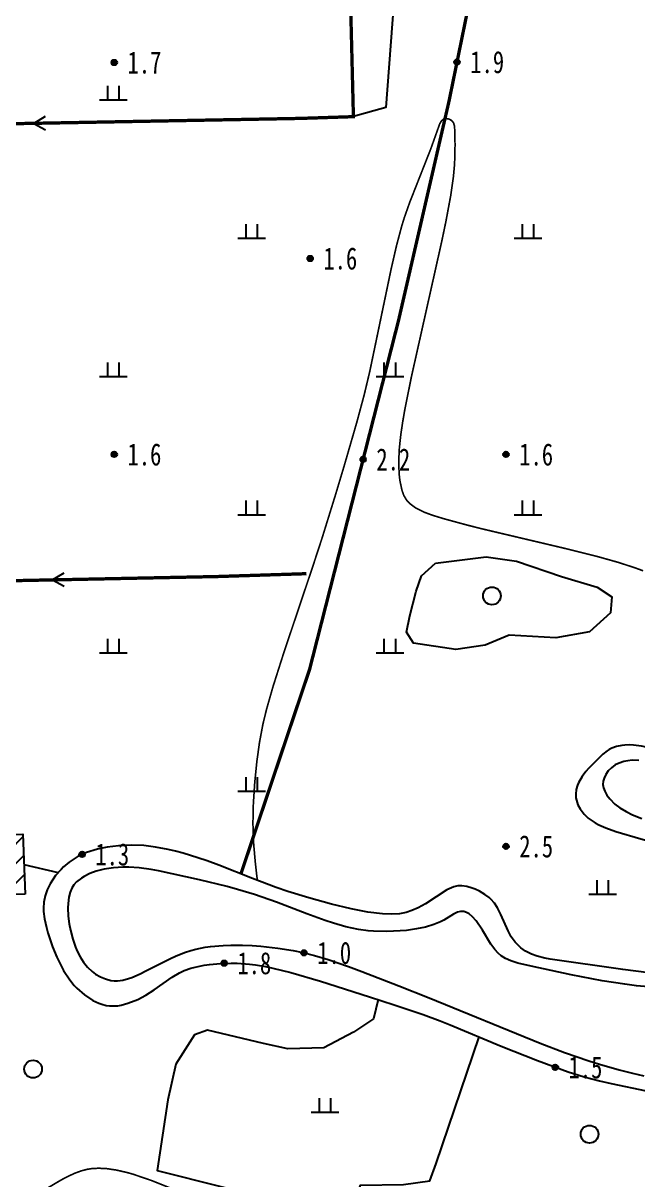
# Model space of a CAD drawing. Header units: metres. Extents: x 494039 to 619385, y 3351420 to 3402703.
# Drawn here: x 587363.4 to 587474.6, y 3393988.5 to 3394197.6 of the extents above; entities that cross this region are included whole.
import ezdxf
from ezdxf.enums import TextEntityAlignment as Align

# ---------------------------------------------------------------- set-up
doc = ezdxf.new("R2010")
doc.units = ezdxf.units.M
for name, pattern in [('4430', [0]), ('8521', [0]), ('9610', [0])]:
    doc.linetypes.add(name, pattern=pattern)
for name, color, linetype in [('210100', 130, 'Continuous'), ('220200', 130, 'Continuous'), ('261301', 141, 'Continuous'), ('310300', 8, 'Continuous'), ('440300', 8, '4430'), ('720100', 8, 'Continuous'), ('760201', 8, '8521'), ('810100', 8, '9610'), ('810302', 8, 'Continuous'), ('810501', 8, 'Continuous')]:
    doc.layers.add(name, color=color, linetype=linetype)
doc.layers.add('710101', color=8, linetype='Continuous', lineweight=0)

# ---------------------------------------------------------------- blocks, each defined once
blk = doc.blocks.new('gu')
at = {"flags": 128}
for points in [[(3.75, 0), (-3.75, 0)], [(2.71, -0.6), (3.75, 0), (3.75, 0), (2.71, 0.6)]]:
    blk.add_lwpolyline(points, dxfattribs=at)
blk = doc.blocks.new('p_point')
for radius in [0.25, 0.2, 0.15, 0.1, 0.05]:
    blk.add_circle((0, 0), radius)
blk.add_point((0, 0))
blk = doc.blocks.new('vm')
at = {"linetype": 'Continuous'}
for p, q in [((-0.5, 0), (-0.5, 1.3)), ((0.5, 1.3), (0.5, 0)), ((1.25, 0), (-1.25, 0))]:
    blk.add_line(p, q, dxfattribs=at)
blk = doc.blocks.new('v1')
blk.add_circle((0, 0), 0.8)
blk = doc.blocks.new('1-3&1-4')
at = {"layer": '310300', "linetype": 'Continuous'}
h = blk.add_hatch(dxfattribs=at)
h.set_pattern_fill('ANSI31', color=8, scale=20, style=0)
h.set_pattern_definition([(45, (0, 0), (-1.767766953, 1.767766953), [])])
h.paths.add_polyline_path([(587363.7759, 3394040.2014), (587321.7997, 3394038.6774), (587321.342, 3394051.283), (587337.6712, 3394051.8758), (587337.7351, 3394050.1152), (587363.3821, 3394051.0464)])
at = {"layer": '210100', "color": 141, "linetype": 'Continuous', "flags": 128}
for points in [[(587474.8006, 3394064.361), (587473.6097, 3394064.3838), (587472.8188, 3394064.31), (587472.0719, 3394064.1616), (587471.2388, 3394063.8847), (587470.5351, 3394063.5299), (587469.8446, 3394063.0291), (587469.2749, 3394062.4562), (587468.8053, 3394061.8056), (587468.4957, 3394061.1744), (587468.3318, 3394060.5922), (587468.2917, 3394060.0237), (587468.3934, 3394059.3944), (587468.624, 3394058.7804), (587469.0137, 3394058.0973), (587469.5263, 3394057.4201), (587470.4719, 3394056.4701), (587471.3443, 3394055.7984), (587472.4714, 3394055.1076), (587473.6669, 3394054.5172), (587475.3379, 3394053.8476)], [(587477.9111, 3394023.3067), (587474.3702, 3394023.613), (587472.2406, 3394023.8793), (587468.1373, 3394024.5366), (587462.5454, 3394025.6038), (587455.3015, 3394027.1346), (587452.885, 3394027.7212), (587451.6241, 3394028.1379), (587450.6698, 3394028.5657), (587449.9044, 3394029.0337), (587449.3411, 3394029.4998), (587448.7338, 3394030.1604), (587448.0423, 3394031.1246), (587446.5143, 3394033.6778), (587445.36, 3394035.3531), (587444.7092, 3394036.0886), (587444.1277, 3394036.5914), (587443.6419, 3394036.8848), (587443.1413, 3394037.0521), (587442.5631, 3394037.0571), (587442.0165, 3394036.899), (587441.2943, 3394036.5347), (587439.5076, 3394035.4609), (587438.9033, 3394035.1618), (587437.6871, 3394034.6667), (587436.212, 3394034.2215), (587434.5905, 3394033.8794), (587432.7895, 3394033.6289), (587431.6075, 3394033.522), (587429.2218, 3394033.4268), (587426.8307, 3394033.49), (587425.8394, 3394033.5674), (587424.0719, 3394033.7949), (587421.7928, 3394034.2788), (587419.5526, 3394034.9197), (587418.0738, 3394035.4062), (587414.7713, 3394036.6059), (587409.2859, 3394038.7081), (587405.2883, 3394040.1168), (587402.1912, 3394041.0394), (587400.319, 3394041.5443), (587395.3056, 3394042.7814), (587387.8872, 3394044.4229), (587386.5842, 3394044.6637), (587384.4313, 3394044.9641), (587382.55, 3394045.0849), (587381.4615, 3394045.0781), (587379.7782, 3394044.9478), (587378.0922, 3394044.6736), (587376.6629, 3394044.3117), (587375.5059, 3394043.9034), (587374.4432, 3394043.3941), (587373.9574, 3394043.0975), (587373.0999, 3394042.4098), (587372.6293, 3394041.8731), (587372.2598, 3394041.2792), (587371.9503, 3394040.5431), (587371.7088, 3394039.6065), (587371.5664, 3394038.4595), (587371.5392, 3394037.7134), (587371.6041, 3394036.1849), (587371.7751, 3394034.8027), (587371.9918, 3394033.6388), (587372.3939, 3394032.069), (587372.9153, 3394030.5707), (587373.2234, 3394029.8537), (587373.7504, 3394028.8257), (587374.3634, 3394027.8647), (587375.0746, 3394026.9838), (587375.8998, 3394026.1993), (587376.5266, 3394025.736), (587377.4089, 3394025.2286), (587378.3491, 3394024.8406), (587379.3208, 3394024.5948), (587379.8919, 3394024.5275), (587380.4934, 3394024.5225), (587381.4488, 3394024.6397), (587382.5131, 3394024.9195), (587383.0995, 3394025.1275), (587384.6062, 3394025.7876), (587385.6326, 3394026.3008), (587390.0547, 3394028.5458), (587391.0108, 3394028.9822), (587392.625, 3394029.6311), (587393.7798, 3394030.0078), (587394.6938, 3394030.2458), (587396.3743, 3394030.5683), (587397.3231, 3394030.698), (587399.6289, 3394030.8932), (587400.9847, 3394030.9431), (587403.1176, 3394030.9399), (587404.8639, 3394030.8684), (587406.4094, 3394030.7589), (587409.4791, 3394030.4248), (587412.2997, 3394029.9757), (587414.0167, 3394029.6212), (587416.1091, 3394029.0881), (587418.5882, 3394028.3397), (587422.271, 3394027.0767), (587424.7117, 3394026.178), (587431.3937, 3394023.5922), (587436.8443, 3394021.419), (587456.9198, 3394013.2417), (587461.3722, 3394011.5395), (587465.7405, 3394010.0393), (587467.6491, 3394009.4369), (587471.2516, 3394008.3954), (587473.6734, 3394007.7864), (587475.6716, 3394007.3542)]]:
    blk.add_lwpolyline(points, dxfattribs=at)
at = {"layer": '220200', "color": 141, "linetype": 'Continuous', "const_width": 0.6, "flags": 128}
for points in [[(587233.2328, 3394177.4982), (587238.9839, 3394177.3027), (587291.9549, 3394178.1783), (587413.581, 3394180.4248), (587423.1671, 3394180.7389), (587421.5379, 3394246.0063), (587420.718, 3394281.3492)], [(587236.1331, 3394094.7106), (587324.451, 3394096.0899), (587398.5443, 3394097.5992), (587414.6774, 3394098.1145)]]:
    blk.add_lwpolyline(points, dxfattribs=at)
at = {"layer": '310300', "color": 8, "linetype": 'Continuous', "elevation": 5.5032, "flags": 128}
blk.add_lwpolyline([(587363.7759, 3394040.2014), (587321.7997, 3394038.6774), (587321.342, 3394051.283), (587337.6712, 3394051.8758), (587337.7351, 3394050.1152), (587363.3821, 3394051.0464)], close=True, dxfattribs=at)
at = {"layer": '440300', "color": 8, "linetype": '4430', "const_width": 0.6, "flags": 128}
blk.add_lwpolyline([(587402.8129, 3394043.8267), (587415.2359, 3394080.7917), (587431.3252, 3394143.8864), (587440.4504, 3394183.4975), (587449.3706, 3394227.0785), (587457.571, 3394263.0256), (587462.1921, 3394281.0688)], dxfattribs=at)
at = {"layer": '710101', "color": 8, "linetype": 'Continuous', "const_width": 0.3, "elevation": 2, "flags": 128}
for points in [[(587405.7883, 3394042.6677), (587405.4116, 3394046.0031), (587405.1087, 3394049.5102), (587404.9916, 3394052.9469), (587405.0664, 3394056.4283), (587405.3154, 3394060.2971), (587405.7024, 3394064.1558), (587406.1783, 3394067.6074), (587406.8099, 3394070.9562), (587407.4797, 3394073.6941), (587408.6447, 3394077.7618), (587410.5746, 3394083.8189), (587415.7564, 3394099.2366), (587417.4767, 3394104.486), (587419.8715, 3394112.1995), (587421.5306, 3394117.7231), (587423.7813, 3394125.4827), (587425.1334, 3394130.5094), (587426.1303, 3394134.6992), (587429.9949, 3394153.2128), (587430.9704, 3394157.4504), (587431.9133, 3394160.9874), (587432.3639, 3394162.4483), (587433.3392, 3394165.2152), (587437.1845, 3394174.9766), (587438.7833, 3394179.4594), (587439.0757, 3394179.9546), (587439.4907, 3394180.3107), (587439.7473, 3394180.3921), (587439.9897, 3394180.4025), (587440.4464, 3394180.3019), (587440.847, 3394180.0914), (587441.0914, 3394179.8739), (587441.299, 3394179.5506), (587441.4473, 3394179.0386), (587441.5068, 3394178.1744), (587441.5491, 3394175.5888), (587441.4675, 3394172.1919), (587441.2573, 3394169.8843), (587440.7564, 3394166.4048), (587439.8875, 3394161.746), (587439.1552, 3394158.2439), (587433.6511, 3394133.6812), (587432.4748, 3394127.8297), (587432.069, 3394125.4888), (587431.7266, 3394123.1476), (587431.4763, 3394120.8059), (587431.36, 3394118.4637), (587431.4382, 3394116.1205), (587431.5765, 3394114.9484), (587431.9594, 3394113.1555), (587432.2822, 3394112.2649), (587432.7671, 3394111.4424), (587433.3381, 3394110.8104), (587434.3832, 3394110.0243), (587435.8825, 3394109.2654), (587437.5259, 3394108.659), (587439.6208, 3394108.0227), (587443.8018, 3394106.8847), (587446.5331, 3394106.1973), (587461.2483, 3394102.7265), (587467.192, 3394101.2481), (587471.1173, 3394100.1464), (587474.1179, 3394099.1668), (587475.568, 3394098.6372)], [(587395.2891, 3393984.957), (587386.7152, 3393988.3848), (587383.3354, 3393989.5394), (587382.2531, 3393989.8462), (587380.3076, 3393990.2945), (587378.593, 3393990.5489), (587377.1142, 3393990.6278), (587375.8701, 3393990.5627), (587374.9998, 3393990.4271), (587373.9786, 3393990.1636), (587372.7266, 3393989.7056), (587371.2496, 3393989.0124), (587370.2746, 3393988.4876), (587366.3775, 3393986.1839)]]:
    blk.add_lwpolyline(points, dxfattribs=at)
at = {"layer": '760201', "color": 8, "linetype": '8521', "flags": 128}
blk.add_lwpolyline([(587565.0966, 3394056.091), (587561.2829, 3394053.2661), (587558.3436, 3394051.3032), (587557.5359, 3394050.8269), (587556.0847, 3394050.0678), (587554.3003, 3394049.3138), (587552.7046, 3394048.7915), (587551.7244, 3394048.5277), (587549.7289, 3394048.0884), (587548.3812, 3394047.851), (587545.6663, 3394047.4974), (587544.3076, 3394047.385), (587542.2796, 3394047.3157), (587541.2743, 3394047.3368), (587540.278, 3394047.4049), (587538.9681, 3394047.5861), (587537.7016, 3394047.8889), (587536.9564, 3394048.1227), (587535.3007, 3394048.747), (587531.8345, 3394050.2347), (587529.9859, 3394050.9465), (587528.4844, 3394051.3976), (587525.4675, 3394052.1303), (587524.0742, 3394052.5292), (587521.8288, 3394053.3016), (587515.9795, 3394055.5136), (587512.1288, 3394056.7701), (587509.3573, 3394057.6016), (587482.8596, 3394065.084), (587478.4167, 3394066.2555), (587475.2774, 3394066.9397), (587473.7992, 3394067.137), (587473.139, 3394067.1706), (587472.2507, 3394067.1427), (587471.7078, 3394067.0768), (587470.7573, 3394066.8634), (587469.9063, 3394066.5471), (587469.4256, 3394066.3), (587469.0438, 3394066.0586), (587468.2857, 3394065.4645), (587467.184, 3394064.4223), (587465.6669, 3394062.8788), (587465.2145, 3394062.3578), (587464.5401, 3394061.4546), (587463.9039, 3394060.3138), (587463.7178, 3394059.863), (587463.4843, 3394059.0692), (587463.384, 3394058.2608), (587463.426, 3394057.5743), (587463.5089, 3394057.1615), (587463.7859, 3394056.3553), (587464.1868, 3394055.5919), (587464.8923, 3394054.6522), (587465.6447, 3394053.9368), (587466.9233, 3394053.0593), (587467.5354, 3394052.7282), (587468.8177, 3394052.1476), (587470.662, 3394051.4782), (587475.1413, 3394050.1631), (587485.0468, 3394047.4528), (587488.6293, 3394046.3052), (587489.6845, 3394045.9148), (587491.2776, 3394045.2296), (587491.9092, 3394044.9078), (587492.9415, 3394044.2843), (587494.1177, 3394043.3557), (587495.2637, 3394042.2381), (587497.8868, 3394039.4628), (587498.9842, 3394038.4797), (587500.8932, 3394037.0781), (587502.5355, 3394036.0649), (587504.3676, 3394035.08), (587505.6299, 3394034.4772), (587508.1205, 3394033.417), (587509.4785, 3394032.8902), (587511.0402, 3394032.3188), (587513.9869, 3394031.3328), (587520.5902, 3394029.3589), (587522.6335, 3394028.6335), (587524.2083, 3394027.9593), (587525.3216, 3394027.3901), (587526.0932, 3394026.9318), (587527.0817, 3394026.1679), (587527.4972, 3394025.6851), (587527.6795, 3394025.3795), (587527.8799, 3394024.8201), (587527.9634, 3394024.1123), (587527.8952, 3394023.2513), (587527.6875, 3394022.3576), (587527.5015, 3394021.7925), (587527.032, 3394020.6722), (587526.7151, 3394020.0394), (587526.0697, 3394018.9414), (587525.4596, 3394018.1132), (587524.8471, 3394017.468), (587524.3117, 3394017.0443), (587523.8058, 3394016.7545), (587523.3648, 3394016.5803), (587522.662, 3394016.415), (587521.6646, 3394016.3435), (587521.0157, 3394016.369), (587519.6829, 3394016.5435), (587517.4049, 3394017.0812), (587514.7007, 3394017.9296), (587511.8739, 3394018.9658), (587509.868, 3394019.7581), (587500.4864, 3394023.5883), (587497.988, 3394024.4681), (587497.0176, 3394024.7613), (587495.2539, 3394025.1924), (587492.9996, 3394025.5112), (587490.6198, 3394025.6493), (587481.0091, 3394025.6599), (587478.1464, 3394025.8236), (587476.5799, 3394025.9726), (587471.8966, 3394026.5531), (587458.7295, 3394028.4383), (587457.7796, 3394028.6057), (587456.3888, 3394028.9431), (587455.3879, 3394029.2987), (587454.2642, 3394029.8859), (587453.464, 3394030.4694), (587452.4024, 3394031.5215), (587451.7125, 3394032.4751), (587451.1346, 3394033.5193), (587449.8066, 3394036.494), (587449.2016, 3394037.6912), (587448.6711, 3394038.5211), (587448.0399, 3394039.2646), (587447.6929, 3394039.5828), (587446.9659, 3394040.1209), (587445.9691, 3394040.6927), (587445.1749, 3394041.0645), (587444.6616, 3394041.2678), (587443.6946, 3394041.5565), (587442.8027, 3394041.6859), (587442.0627, 3394041.6611), (587441.3341, 3394041.4949), (587440.9376, 3394041.3505), (587440.082, 3394040.9334), (587436.1966, 3394038.4295), (587434.8715, 3394037.6966), (587433.7405, 3394037.1944), (587432.6907, 3394036.8588), (587431.4937, 3394036.6426), (587430.1231, 3394036.5582), (587428.4461, 3394036.6157), (587425.78, 3394036.9406), (587422.7489, 3394037.5249), (587419.1846, 3394038.3838), (587415.0792, 3394039.5144), (587411.3033, 3394040.68), (587409.1976, 3394041.4035), (587404.9325, 3394042.9946), (587398.8419, 3394045.4089), (587396.7148, 3394046.2038), (587395.0422, 3394046.7697), (587392.3593, 3394047.573), (587391.0054, 3394047.9314), (587389.6435, 3394048.2562), (587387.3537, 3394048.7021), (587385.2658, 3394048.9591), (587382.9833, 3394049.0313), (587380.6906, 3394048.9166), (587378.6436, 3394048.6649), (587376.8583, 3394048.3086), (587374.918, 3394047.716), (587373.4125, 3394047.026), (587372.8482, 3394046.6992), (587371.7668, 3394045.9606), (587370.7561, 3394045.1164), (587370.2812, 3394044.6559), (587369.3054, 3394043.5288), (587368.3222, 3394042.0277), (587367.7995, 3394040.9612), (587367.4065, 3394039.8572), (587367.1715, 3394038.7217), (587367.113, 3394037.6506), (587367.1373, 3394037.0508), (587367.3032, 3394035.7256), (587367.6478, 3394034.1612), (587367.9148, 3394033.2065), (587368.7646, 3394030.6801), (587369.5459, 3394028.7669), (587369.9792, 3394027.8344), (587370.7444, 3394026.3829), (587371.8629, 3394024.6599), (587372.6508, 3394023.6919), (587373.1651, 3394023.1522), (587374.5315, 3394021.9669), (587376.0361, 3394020.9805), (587377.0935, 3394020.4709), (587377.6347, 3394020.2717), (587378.459, 3394020.056), (587379.0267, 3394019.9747), (587379.9366, 3394019.9589), (587380.5472, 3394020.0157), (587381.1591, 3394020.1188), (587382.3811, 3394020.4427), (587384.1856, 3394021.1591), (587385.6338, 3394021.9143), (587387.1211, 3394022.8616), (587390.3601, 3394025.1799), (587391.7044, 3394025.9679), (587392.5504, 3394026.3515), (587393.7675, 3394026.7779), (587394.5521, 3394026.9943), (587396.16, 3394027.3316), (587397.1412, 3394027.4804), (587399.119, 3394027.6703), (587401.0284, 3394027.7205), (587402.1477, 3394027.6934), (587404.3707, 3394027.5293), (587405.4742, 3394027.3934), (587407.277, 3394027.088), (587408.5843, 3394026.8112), (587411.8319, 3394025.9926), (587417.2199, 3394024.4188), (587426.0906, 3394021.6285), (587430.5093, 3394020.1957), (587435.7876, 3394018.4126), (587438.838, 3394017.2958), (587440.6826, 3394016.5641), (587449.8969, 3394012.7229), (587456.4712, 3394010.0857), (587461.9963, 3394008.041), (587464.923, 3394007.1238), (587467.696, 3394006.4053), (587469.7917, 3394005.9217), (587476.117, 3394004.6035), (587481.7586, 3394003.4985), (587488.8197, 3394002.1516), (587495.896, 3394000.8698), (587499.4507, 3394000.3018), (587506.3106, 3393999.3187), (587508.5632, 3393998.8702), (587510.7403, 3393998.2617), (587512.6443, 3393997.5649), (587513.7715, 3393997.0968), (587516.1806, 3393995.9894), (587517.4591, 3393995.3506), (587520.6141, 3393993.625), (587527.474, 3393989.501)], dxfattribs=at)
at = {"layer": '810100', "color": 8, "linetype": '9610', "flags": 128}
for points in [[(587434.4959, 3394284.257), (587432.545, 3394228.6236), (587429.0445, 3394182.4037), (587423.1671, 3394180.7389)], [(587363.5831, 3394045.5116), (587369.7569, 3394044.0857)], [(587427.6268, 3394021.1298), (587426.8142, 3394017.6597), (587423.1687, 3394015.25), (587417.7976, 3394012.4021), (587411.2928, 3394012.2427), (587406.9047, 3394013.2036), (587396.7507, 3394015.5787), (587394.4221, 3394014.7664), (587391.0709, 3394009.4381), (587389.6137, 3394002.9836), (587387.6975, 3393990.2133), (587422.4413, 3393981.4525), (587424.4627, 3393987.5728), (587432.2365, 3393987.7099), (587437.0119, 3393988.3485), (587438.1592, 3393991.5103), (587445.8978, 3394014.3801)]]:
    blk.add_lwpolyline(points, dxfattribs=at)
blk.add_lwpolyline([(587437.9985, 3394100.0439), (587447.1592, 3394101.1786), (587452.6832, 3394100.3811), (587460.8238, 3394097.5876), (587467.278, 3394095.6489), (587469.9149, 3394093.9334), (587469.6452, 3394091.0214), (587465.8413, 3394087.579), (587459.7862, 3394086.5003), (587451.3103, 3394087.0085), (587447.0044, 3394085.1815), (587441.7029, 3394084.3859), (587434.0635, 3394085.5627), (587432.7411, 3394087.5201), (587433.3554, 3394090.5195), (587434.5251, 3394094.9442), (587435.4636, 3394097.7507)], close=True, dxfattribs=at)
at = {"layer": '261301', "color": 141, "linetype": 'Continuous', "xscale": 2, "yscale": 2}
for p, rotation in [((587372.8417, 3394179.6596, 2.6315), 181.0775815731454), ((587376.2584, 3394097.1452, 2.6651), 181.1692548203663)]:
    blk.add_blockref('gu', p, dxfattribs=dict(at, rotation=rotation))
at = {"layer": '720100', "color": 8, "linetype": 'Continuous', "xscale": 2, "yscale": 2, "zscale": 2}
for p in [(587379.91, 3394190.5312, 1.6551), (587441.9053, 3394190.6057, 1.9027), (587415.3373, 3394155.1038, 1.6301), (587379.9099, 3394119.6764, 1.6403), (587424.9201, 3394118.7684, 2.2186), (587450.7647, 3394119.6765, 1.6385), (587374.0896, 3394047.3679, 1.3359), (587450.7645, 3394048.8217, 2.4764), (587414.2301, 3394029.572, 1.0106), (587399.7782, 3394027.7024, 1.8288), (587459.678, 3394008.8713, 1.4736)]:
    blk.add_blockref('p_point', p, dxfattribs=at)
at = {"layer": '810302', "color": 8, "linetype": 'Continuous', "xscale": 2, "yscale": 2}
for p in [(587379.7591, 3394183.7229), (587404.7591, 3394158.7229), (587454.7591, 3394158.7229), (587379.7591, 3394133.7229), (587429.7591, 3394133.7229), (587404.7591, 3394108.7229), (587454.7591, 3394108.7229), (587379.7591, 3394083.7229), (587429.7591, 3394083.7229), (587404.7591, 3394058.7229), (587468.2691, 3394040.131, 2.8573), (587418.0214, 3394000.7149, 4.2805)]:
    blk.add_blockref('vm', p, dxfattribs=at)
at = {"layer": '810501', "color": 8, "linetype": 'Continuous', "xscale": 2, "yscale": 2}
for p in [(587448.2165, 3394094.1051, 3.192), (587365.2271, 3394008.5524, 3.656), (587465.875, 3393996.7779, 3.656)]:
    blk.add_blockref('v1', p, dxfattribs=at)
at = {"layer": '720100', "color": 8, "width": 0.75}
for s, p in [('1.7', (587382.31, 3394190.5312, 1.6551)), ('1.9', (587444.3053, 3394190.6057, 1.9027)), ('1.6', (587417.7373, 3394155.1038, 1.6301)), ('1.6', (587382.3099, 3394119.6764, 1.6403)), ('2.2', (587427.3201, 3394118.7684, 2.2186)), ('1.6', (587453.1647, 3394119.6765, 1.6385)), ('2.5', (587453.1645, 3394048.8217, 2.4764)), ('1.3', (587376.4896, 3394047.3679, 1.3359)), ('1.0', (587416.6301, 3394029.572, 1.0106)), ('1.8', (587402.1782, 3394027.7024, 1.8288)), ('1.5', (587462.078, 3394008.8713, 1.4736))]:
    blk.add_text(s, height=4, dxfattribs=at).set_placement(p, align=Align.MIDDLE_LEFT)

msp = doc.modelspace()

# ---------------------------------------------------------------- block references
msp.add_blockref('1-3&1-4', (0, 0))

doc.saveas('drawing.dxf')
